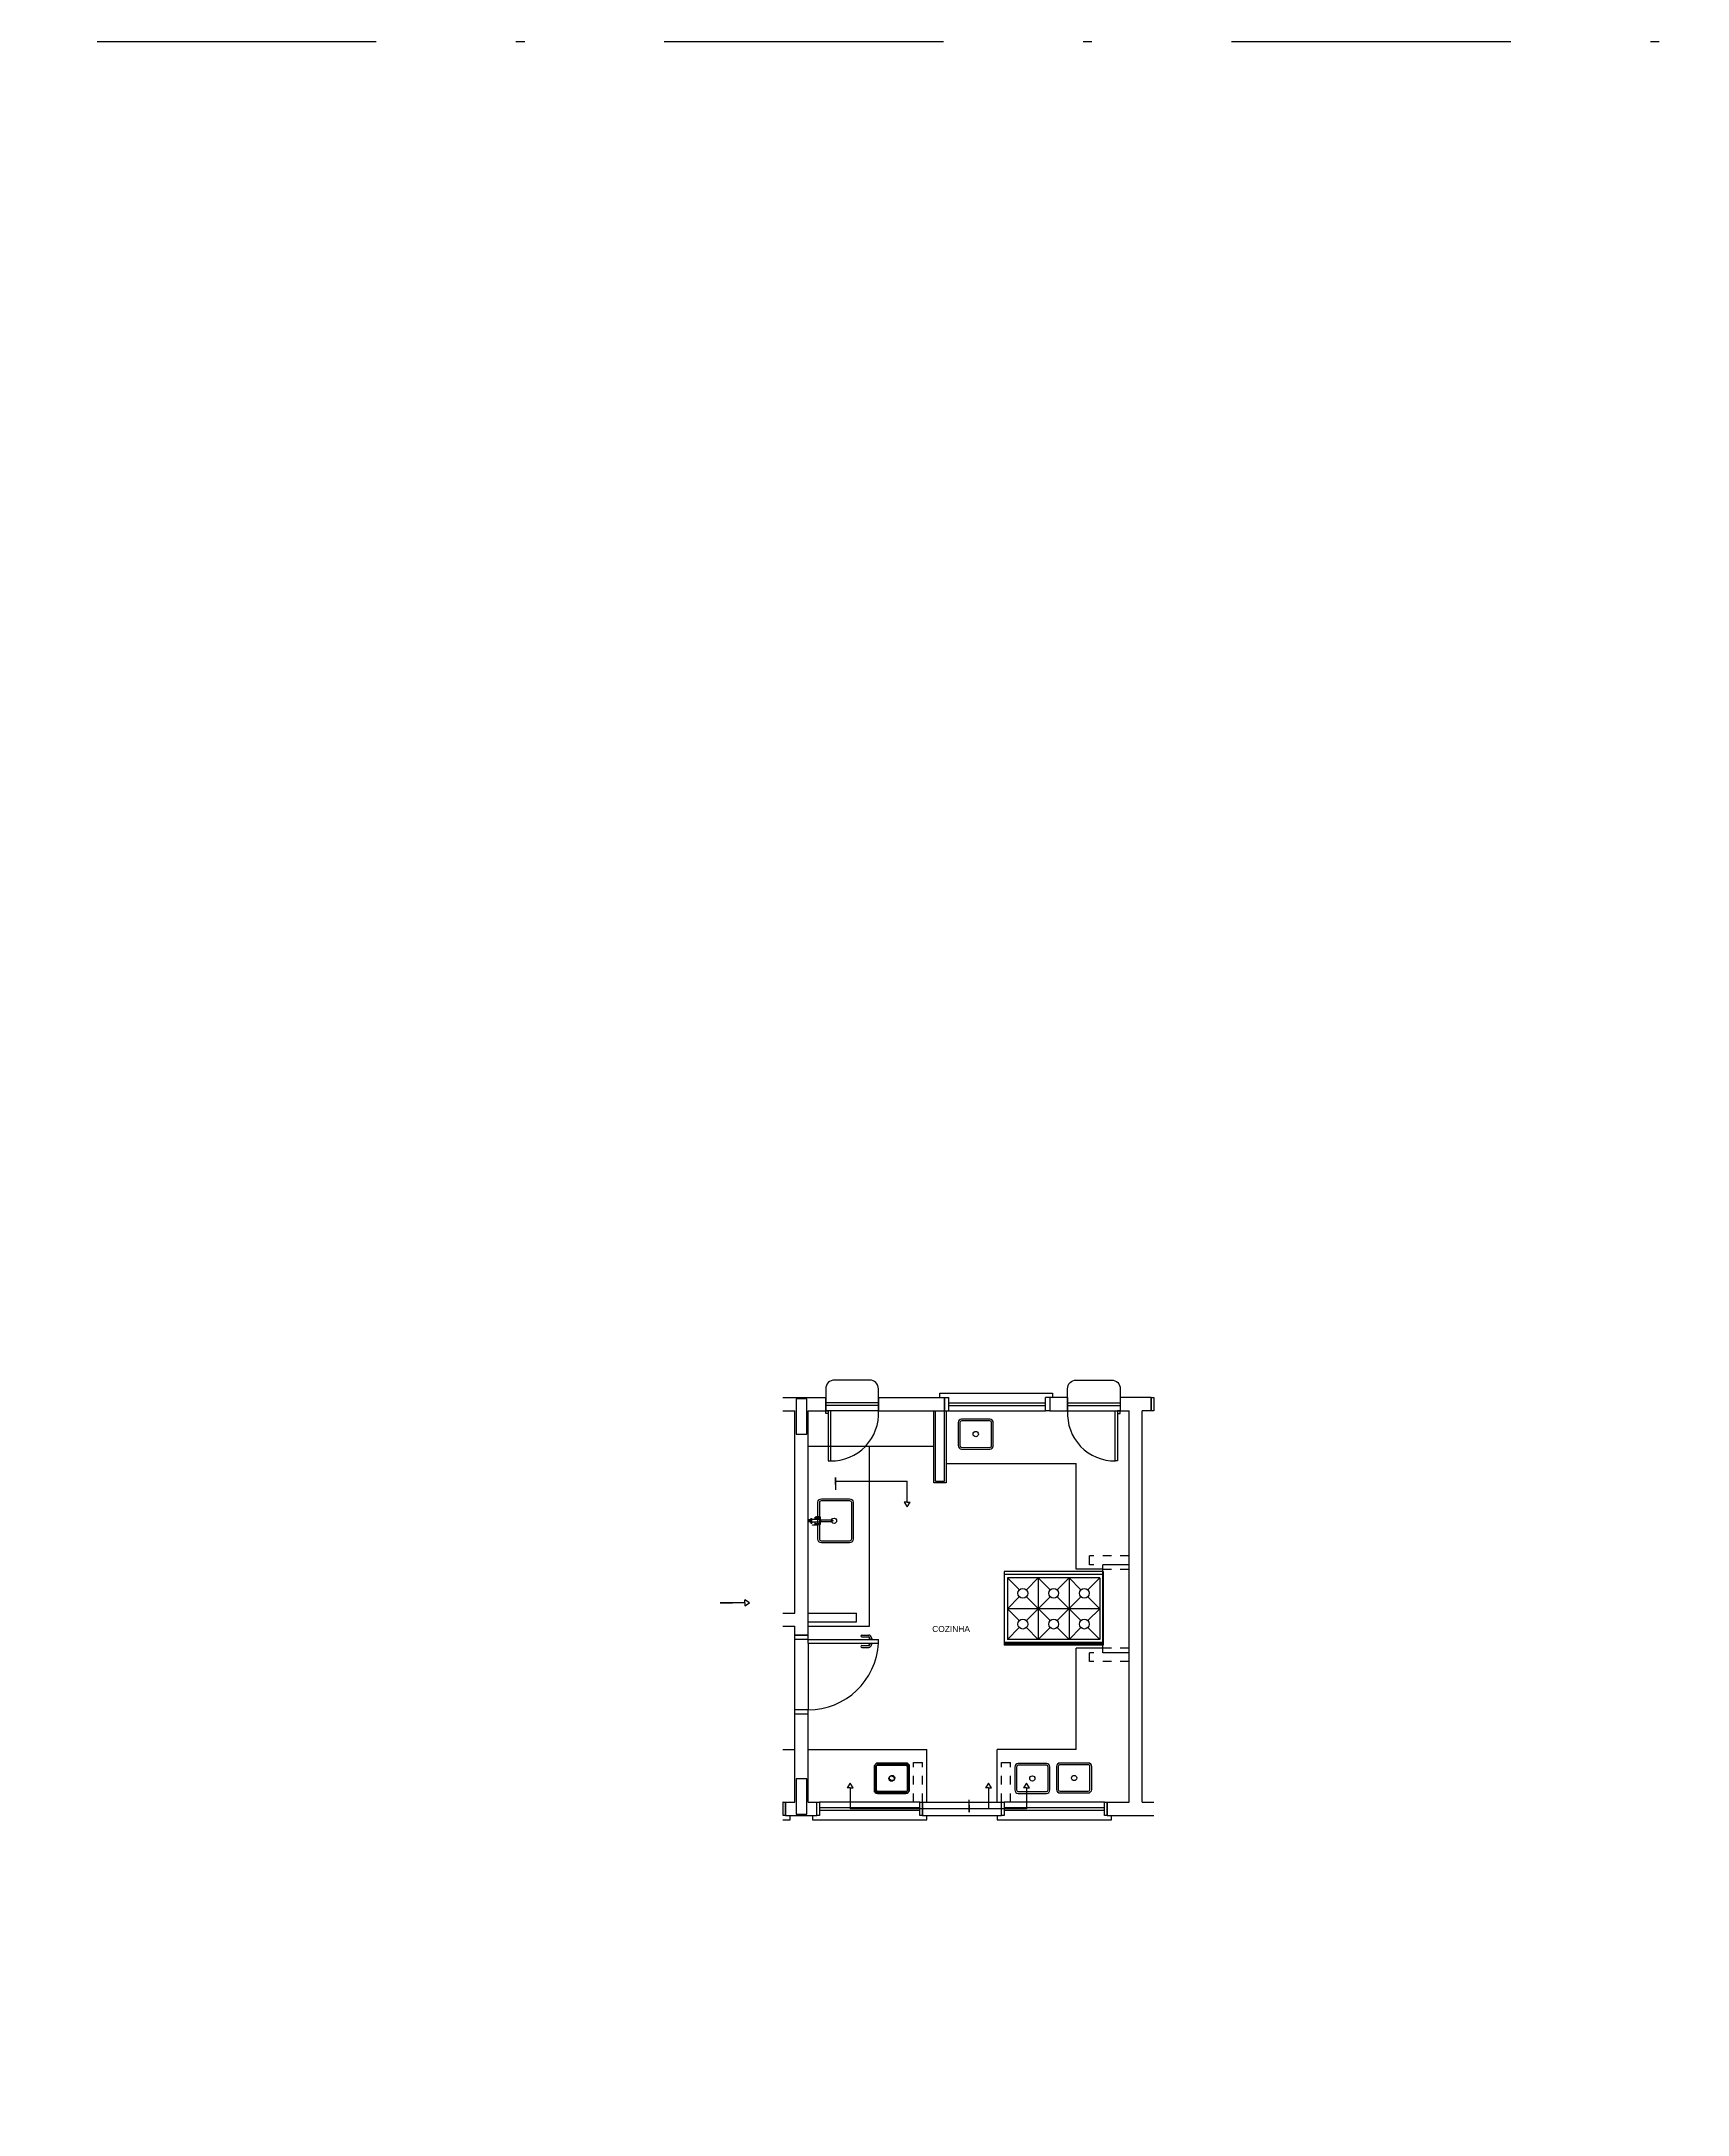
# Model space of a CAD drawing. Extents: x 88.4 to 180.8, y 152.7 to 199.9.
# Drawn here: x 107.16 to 125.88, y 176.3 to 199.87 of the extents above; entities that cross this region are included whole.
import ezdxf

# ---------------------------------------------------------------- set-up
doc = ezdxf.new("R2010")
doc.units = 0
doc.header["$LTSCALE"] = 0.005
for name, pattern in [('CONTINU', [0]), ('DASHDOT', [25.4, 12.7, -6.35, 0, -6.35]), ('HIDDEN', [9.525, 6.35, -3.175])]:
    doc.linetypes.add(name, pattern=pattern)
doc.layers.get('0').update_dxf_attribs({"linetype": 'CONTINUOUS'})
for name, color, linetype in [('A-PAREDE', 5, 'CONTINUOUS'), ('A-SOLEIRA', 1, 'CONTINUOUS'), ('ARQ-ALV-CORTE', 5, 'CONTINUOUS'), ('ARQ-ALV-ENCOBERTA', 8, 'CONTINUOUS'), ('ARQ-ALV-VISTA2', 2, 'CONTINUOUS'), ('ARQ-BNC-VISTA', 1, 'CONTINUOUS'), ('ARQ-ESQ-VISTA1', 2, 'CONTINUOUS'), ('ARQ-MOB-VISTA', 1, 'CONTINU'), ('ARQ-TXT-1_025', 2, 'CONTINUOUS'), ('BARRILETE', 4, 'CONTINUOUS')]:
    doc.layers.add(name, color=color, linetype=linetype)
doc.styles.add('ESC-50-A20', font='arial.ttf', dxfattribs={"height": 0.1})

# ---------------------------------------------------------------- blocks, each defined once
blk = doc.blocks.new('A$C46384032')
at = {"layer": 'BARRILETE', "linetype": 'Continuous'}
for p, q in [((0, 0.034), (0, 0.069)), ((0.055, 0.034), (0, 0.069)), ((0, 0.034), (0, 0)), ((0, 0), (0.055, 0.034))]:
    blk.add_line(p, q, dxfattribs=at)
blk = doc.blocks.new('REGISTRO_BLOCK')
at = {"layer": 'BARRILETE', "extrusion": (0, 1, 6.12303e-17)}
for p, q in [((0.039, 0), (0.1, 0)), ((0.1, 0, -0.036), (0.1, 0, 0.055))]:
    blk.add_line(p, q, dxfattribs=at)
blk.add_circle((0, 0), 0.0392, dxfattribs=at)

msp = doc.modelspace()

# ---------------------------------------------------------------- linework, layer by layer
at = {"linetype": 'DASHDOT', "ltscale": 50}
msp.add_lwpolyline([(88.445, 199.874), (180.794, 199.874), (180.794, 152.726), (88.445, 152.726)], close=True, dxfattribs=at)
at = {"layer": 'A-PAREDE', "color": 251}
for p, q in [((115.593, 184.302), (115.73, 184.302)), ((115.73, 182.002), (115.73, 184.302)), ((115.88, 181.752), (115.88, 184.302)), ((119.53, 179.852), (119.53, 184.302)), ((119.68, 179.852), (119.68, 184.302)), ((115.962, 183.067), (115.962, 183.093)), ((115.962, 183.087), (116.022, 183.087)), ((115.962, 183.083), (116.022, 183.083)), ((115.962, 183.012), (115.962, 183.037)), ((115.962, 183.022), (116.022, 183.022)), ((115.962, 183.018), (116.022, 183.018)), ((116.022, 183.067), (116.022, 183.093)), ((116.022, 183.012), (116.022, 183.037)), ((119.281, 179.702), (119.81, 179.702)), ((119.68, 179.852), (119.81, 179.852))]:
    msp.add_line(p, q, dxfattribs=at)
for points in [[(116.032, 183.302), (116.352, 183.302, -0.414214), (116.392, 183.262), (116.392, 182.842, -0.414214), (116.352, 182.802), (116.032, 182.802, -0.414214), (115.992, 182.842), (115.992, 183.262, -0.414214)], [(116.032, 183.282), (116.352, 183.282, -0.414214), (116.372, 183.262), (116.372, 182.842, -0.414214), (116.352, 182.822), (116.032, 182.822, -0.414214), (116.012, 182.842), (116.012, 183.262, -0.414214)]]:
    msp.add_lwpolyline(points, format="xyb", close=True, dxfattribs=at)
for points in [[(115.882, 183.063), (115.88, 183.061)], [(115.88, 183.061), (115.88, 183.06)], [(115.88, 183.06), (115.88, 183.043)], [(115.882, 183.042), (115.88, 183.043)], [(115.881, 183.062), (115.903, 183.062)], [(115.881, 183.043), (115.903, 183.043)], [(115.904, 183.063), (115.882, 183.063)], [(115.882, 183.063), (115.882, 183.043)], [(115.904, 183.042), (115.882, 183.042)], [(115.903, 183.063), (115.903, 183.043)], [(115.903, 183.042), (115.903, 183.043)], [(115.904, 183.067), (115.904, 183.037)], [(115.912, 183.067), (115.904, 183.067)], [(115.912, 183.037), (115.904, 183.037)], [(115.912, 183.079), (115.922, 183.079)], [(115.912, 183.079), (115.912, 183.025)], [(115.912, 183.025), (115.922, 183.025)], [(115.924, 183.027), (115.924, 183.078)], [(116.022, 183.067), (115.924, 183.067)], [(116.022, 183.037), (115.924, 183.037)], [(116.022, 183.067), (116.022, 183.037)], [(116.022, 183.063), (116.15, 183.063)], [(116.022, 183.042), (116.15, 183.042)], [(116.161, 183.054), (116.161, 183.052)]]:
    msp.add_lwpolyline(points, dxfattribs=at)
for points in [[(115.922, 183.079, -0.414208), (115.924, 183.078)], [(115.924, 183.027, -0.414212), (115.922, 183.025)], [(116.15, 183.063, -1), (116.15, 183.042)]]:
    msp.add_lwpolyline(points, format="xyb", dxfattribs=at)
msp.add_lwpolyline([(115.992, 183.007), (115.992, 183.002), (115.932, 183.002), (115.932, 183.007)], close=True, dxfattribs=at)
msp.add_circle((116.175, 183.052), 0.03, dxfattribs=at)
for centre, start, end in [((115.992, 183.005), 71.0067, 108.856), ((115.992, 183.1), 251.144, 288.9933)]:
    msp.add_arc(centre, 0.0925, start, end, dxfattribs=at)
at = {"layer": 'A-SOLEIRA', "color": 251}
for p, q in [((115.73, 180.902), (115.73, 181.702)), ((115.88, 181.662), (115.88, 180.902))]:
    msp.add_line(p, q, dxfattribs=at)
at = {"layer": 'ARQ-ALV-CORTE', "color": 251}
for p, q in [((115.593, 184.452), (116.08, 184.452)), ((116.08, 184.302), (116.08, 184.452)), ((116.08, 184.302), (116.08, 184.452)), ((116.68, 184.392), (116.08, 184.392)), ((116.68, 184.362), (116.08, 184.362)), ((116.68, 184.452), (117.43, 184.452)), ((116.68, 184.449), (116.68, 184.299)), ((116.68, 184.299), (116.68, 184.449)), ((117.43, 184.452), (117.48, 184.452)), ((117.43, 184.452), (117.43, 184.302)), ((117.43, 184.302), (117.43, 184.452)), ((117.48, 184.302), (117.48, 184.452)), ((118.58, 184.302), (118.58, 184.452)), ((118.63, 184.452), (118.58, 184.452)), ((118.83, 184.452), (118.63, 184.452)), ((118.63, 184.452), (118.63, 184.302)), ((118.83, 184.452), (118.83, 184.302)), ((118.83, 184.392), (119.43, 184.392)), ((118.83, 184.362), (119.43, 184.362)), ((119.78, 184.452), (119.43, 184.452)), ((119.43, 184.452), (119.43, 184.302)), ((119.78, 184.302), (119.78, 184.452)), ((119.78, 184.452), (119.78, 184.302)), ((115.88, 184.302), (116.08, 184.302)), ((116.68, 184.302), (116.08, 184.302)), ((116.68, 184.302), (117.43, 184.302)), ((118.63, 184.302), (118.58, 184.302)), ((118.63, 184.302), (118.83, 184.302)), ((118.83, 184.302), (119.43, 184.302)), ((119.43, 184.302), (119.53, 184.302)), ((119.78, 184.302), (119.68, 184.302)), ((119.78, 184.302), (119.68, 184.302)), ((116.58, 181.852), (116.58, 183.902)), ((118.109, 182.477), (118.108, 181.637)), ((119.236, 182.477), (118.109, 182.477)), ((119.23, 182.502), (118.93, 182.502)), ((119.08, 182.552), (119.08, 182.652)), ((119.23, 181.552), (119.23, 182.552)), ((119.236, 182.477), (119.235, 181.637)), ((119.236, 182.442), (118.109, 182.442)), ((118.147, 182.402), (118.283, 182.267)), ((119.197, 182.402), (118.147, 182.402)), ((118.147, 182.402), (118.147, 181.702)), ((118.362, 182.267), (118.497, 182.402)), ((118.497, 182.402), (118.633, 182.267)), ((118.497, 182.402), (118.497, 181.702)), ((118.847, 182.402), (118.712, 182.267)), ((118.983, 182.267), (118.847, 182.402)), ((118.847, 182.402), (118.847, 181.702)), ((119.197, 182.402), (119.062, 182.267)), ((119.197, 182.402), (119.197, 181.702)), ((115.88, 182.002), (116.43, 182.002)), ((116.43, 181.902), (116.43, 182.002)), ((118.147, 182.052), (118.282, 182.188)), ((118.282, 181.917), (118.147, 182.052)), ((119.197, 182.052), (118.147, 182.052)), ((118.362, 182.188), (118.632, 181.917)), ((118.632, 182.188), (118.362, 181.917)), ((118.712, 182.188), (118.982, 181.917)), ((118.982, 182.187), (118.712, 181.917)), ((119.197, 182.052), (119.062, 182.187)), ((119.062, 181.917), (119.197, 182.052)), ((115.88, 181.902), (116.43, 181.902)), ((115.88, 181.852), (116.58, 181.852)), ((118.282, 181.838), (118.147, 181.702)), ((118.497, 181.702), (118.362, 181.838)), ((118.632, 181.838), (118.497, 181.702)), ((118.712, 181.838), (118.847, 181.702)), ((118.847, 181.702), (118.982, 181.837)), ((119.062, 181.837), (119.197, 181.702)), ((115.88, 181.702), (115.73, 181.702)), ((115.88, 181.702), (115.88, 181.752)), ((115.88, 181.702), (116.68, 181.702)), ((115.88, 181.662), (115.88, 181.702)), ((115.88, 181.662), (116.68, 181.662)), ((119.235, 181.667), (118.108, 181.667)), ((119.235, 181.653), (118.108, 181.653)), ((119.235, 181.637), (118.108, 181.637)), ((119.197, 181.702), (118.147, 181.702)), ((118.93, 180.452), (118.93, 181.602)), ((119.23, 181.602), (118.93, 181.602)), ((119.53, 181.552), (119.23, 181.552)), ((117.23, 179.852), (117.23, 180.452)), ((117.181, 179.852), (118.08, 179.852)), ((117.181, 179.702), (117.181, 179.852)), ((117.181, 179.702), (117.181, 179.852)), ((117.181, 179.702), (118.08, 179.702)), ((117.5, 179.702), (117.925, 179.702)), ((119.281, 179.852), (119.53, 179.852))]:
    msp.add_line(p, q, dxfattribs=at)
for points in [[(116.68, 184.302), (116.68, 184.552, 0.414214), (116.58, 184.652), (116.18, 184.652, 0.414214), (116.08, 184.552), (116.08, 184.302)], [(118.83, 184.302), (118.83, 184.552, -0.414214), (118.93, 184.652), (119.33, 184.652, -0.414214), (119.43, 184.552), (119.43, 184.302)]]:
    msp.add_lwpolyline(points, format="xyb", dxfattribs=at)
for points in [[(115.865, 184.037), (115.865, 184.437), (115.745, 184.437), (115.745, 184.037)], [(119.81, 184.302), (119.78, 184.302), (119.78, 184.452), (119.81, 184.452)], [(117.181, 179.702), (117.151, 179.702), (117.151, 179.852), (117.181, 179.852)]]:
    msp.add_lwpolyline(points, close=True, dxfattribs=at)
for points in [[(116.11, 184.302), (116.11, 184.272), (116.08, 184.272), (116.08, 184.302), (116.11, 184.302)], [(116.11, 184.302), (116.11, 183.732), (116.14, 183.732), (116.14, 184.302), (116.11, 184.302)], [(119.4, 184.302), (119.4, 184.272), (119.43, 184.272), (119.43, 184.302), (119.4, 184.302)]]:
    msp.add_lwpolyline(points, dxfattribs=at)
for points in [[(116.63, 180.25), (116.63, 179.99, 0.414214), (116.67, 179.95), (116.99, 179.95, 0.414214), (117.03, 179.99), (117.03, 180.25, 0.414214), (116.99, 180.29), (116.67, 180.29, 0.414214)], [(116.635, 180.257), (116.635, 179.997, 0.414214), (116.675, 179.957), (116.995, 179.957, 0.414214), (117.035, 179.997), (117.035, 180.257, 0.414214), (116.995, 180.297), (116.675, 180.297, 0.414214)], [(116.65, 180.25), (116.65, 179.99, 0.414214), (116.67, 179.97), (116.99, 179.97, 0.414214), (117.01, 179.99), (117.01, 180.25, 0.414214), (116.99, 180.27), (116.67, 180.27, 0.414214)], [(116.655, 180.257), (116.655, 179.997, 0.414214), (116.675, 179.977), (116.995, 179.977, 0.414214), (117.015, 179.997), (117.015, 180.257, 0.414214), (116.995, 180.277), (116.675, 180.277, 0.414214)]]:
    msp.add_lwpolyline(points, format="xyb", close=True, dxfattribs=at)
for centre, radius in [((118.322, 182.227), 0.056), ((118.672, 182.227), 0.056), ((119.022, 182.227), 0.056), ((118.322, 181.877), 0.056), ((118.672, 181.877), 0.056), ((119.022, 181.877), 0.056), ((116.83, 180.12), 0.03), ((116.835, 180.127), 0.03)]:
    msp.add_circle(centre, radius, dxfattribs=at)
msp.add_arc((116.143, 184.27), 0.538, 269.2019, 3.3679, dxfattribs=at)
at = {"layer": 'ARQ-ALV-ENCOBERTA', "color": 251, "linetype": 'HIDDEN'}
for p, q in [((119.53, 182.652), (119.08, 182.652)), ((119.53, 182.552), (119.08, 182.552)), ((119.53, 182.499), (119.23, 182.499)), ((119.08, 181.452), (119.08, 181.552)), ((119.53, 181.552), (119.08, 181.552)), ((119.53, 181.602), (119.23, 181.602)), ((119.53, 181.452), (119.08, 181.452)), ((117.08, 180.302), (117.18, 180.302)), ((117.08, 179.852), (117.08, 180.302)), ((117.18, 179.852), (117.18, 180.302)), ((118.08, 180.302), (118.18, 180.302)), ((118.08, 179.852), (118.08, 180.302)), ((118.18, 179.852), (118.18, 180.302))]:
    msp.add_line(p, q, dxfattribs=at)
at = {"layer": 'ARQ-ALV-VISTA2', "color": 251, "ltscale": 0.1}
msp.add_line((119.681, 182.782), (119.68, 182.782), dxfattribs=at)
at = {"layer": 'ARQ-BNC-VISTA', "color": 251}
for p, q in [((115.88, 183.902), (117.31, 183.902)), ((117.45, 183.702), (118.93, 183.702)), ((118.93, 182.502), (118.93, 183.702)), ((119.53, 182.552), (119.23, 182.552)), ((115.593, 180.452), (115.73, 180.452)), ((115.88, 180.452), (117.23, 180.452))]:
    msp.add_line(p, q, dxfattribs=at)
at = {"layer": 'ARQ-ESQ-VISTA1', "color": 251}
for p, q in [((117.48, 184.392), (118.58, 184.392)), ((117.48, 184.362), (118.58, 184.362)), ((117.33, 183.502), (117.33, 184.302)), ((117.43, 184.302), (117.48, 184.302)), ((117.43, 183.502), (117.43, 184.302)), ((117.48, 184.302), (118.58, 184.302)), ((117.33, 183.502), (117.43, 183.502)), ((115.593, 182.002), (115.73, 182.002)), ((115.593, 181.852), (115.73, 181.852)), ((115.73, 181.752), (115.73, 181.852)), ((115.73, 181.752), (115.88, 181.752)), ((115.88, 181.752), (115.73, 181.752)), ((115.73, 181.702), (115.73, 181.752)), ((116.49, 181.752), (116.57, 181.752)), ((116.49, 181.732), (116.57, 181.732)), ((116.49, 181.632), (116.57, 181.632)), ((116.49, 181.612), (116.57, 181.612)), ((116.565, 181.707), (116.615, 181.707)), ((116.565, 181.707), (116.565, 181.702)), ((116.565, 181.657), (116.565, 181.662)), ((116.565, 181.657), (116.615, 181.657)), ((116.58, 181.722), (116.58, 181.707)), ((116.58, 181.642), (116.58, 181.657)), ((116.6, 181.722), (116.6, 181.707)), ((116.6, 181.642), (116.6, 181.657)), ((116.615, 181.707), (116.615, 181.702)), ((116.615, 181.657), (116.615, 181.662)), ((116.68, 181.662), (116.68, 181.702)), ((115.88, 180.902), (115.73, 180.902)), ((115.73, 180.852), (115.73, 180.902)), ((115.73, 179.852), (115.73, 180.852)), ((115.88, 180.852), (115.73, 180.852)), ((115.88, 180.852), (115.73, 180.852)), ((115.88, 180.852), (115.88, 180.902)), ((115.88, 179.852), (115.88, 180.852)), ((118.93, 180.452), (118.03, 180.452)), ((118.03, 179.852), (118.03, 180.452)), ((118.23, 180.252), (118.23, 179.992)), ((118.25, 180.252), (118.25, 179.992)), ((118.59, 180.292), (118.27, 180.292)), ((118.59, 180.272), (118.27, 180.272)), ((118.61, 179.992), (118.61, 180.252)), ((118.63, 179.992), (118.63, 180.252)), ((118.705, 180.257), (118.705, 179.997)), ((118.725, 180.257), (118.725, 179.997)), ((119.065, 180.297), (118.745, 180.297)), ((119.065, 180.277), (118.745, 180.277)), ((119.085, 179.997), (119.085, 180.257)), ((119.105, 179.997), (119.105, 180.257)), ((118.27, 179.972), (118.59, 179.972)), ((118.27, 179.952), (118.59, 179.952)), ((118.745, 179.977), (119.065, 179.977)), ((118.745, 179.957), (119.065, 179.957)), ((115.595, 179.852), (115.593, 179.852)), ((115.593, 179.792), (115.595, 179.792)), ((115.593, 179.762), (115.595, 179.762)), ((115.624, 179.702), (115.624, 179.852)), ((115.624, 179.702), (115.624, 179.852)), ((115.624, 179.852), (115.73, 179.852)), ((115.624, 179.852), (115.624, 179.702)), ((115.624, 179.702), (115.98, 179.702)), ((115.625, 179.702), (115.625, 179.852)), ((115.88, 179.852), (115.98, 179.852)), ((115.88, 179.852), (115.98, 179.852)), ((115.98, 179.702), (115.98, 179.852)), ((115.98, 179.702), (115.98, 179.852)), ((117.151, 179.852), (116.01, 179.852)), ((116.01, 179.792), (117.151, 179.792)), ((116.01, 179.762), (117.151, 179.762)), ((118.08, 179.702), (118.08, 179.852)), ((118.08, 179.702), (118.08, 179.852)), ((119.251, 179.852), (118.11, 179.852)), ((118.11, 179.792), (119.251, 179.792)), ((118.11, 179.762), (119.251, 179.762)), ((119.281, 179.702), (119.281, 179.852))]:
    msp.add_line(p, q, dxfattribs=at)
for points in [[(117.38, 184.452), (117.38, 184.502), (118.66, 184.502), (118.66, 184.452)], [(117.43, 184.302), (117.45, 184.302), (117.45, 183.482), (117.31, 183.482), (117.31, 184.302)], [(119.4, 184.302), (119.4, 183.732), (119.37, 183.732), (119.37, 184.302), (119.4, 184.302)], [(115.593, 179.652), (115.675, 179.652), (115.675, 179.702)], [(115.93, 179.702), (115.93, 179.652), (117.231, 179.652), (117.231, 179.702)], [(118.03, 179.702), (118.03, 179.652), (119.331, 179.652), (119.331, 179.702)]]:
    msp.add_lwpolyline(points, dxfattribs=at)
for points in [[(117.586, 184.168), (117.586, 183.908, 0.414214), (117.626, 183.868), (117.946, 183.867, 0.414214), (117.986, 183.907), (117.986, 184.167, 0.414214), (117.946, 184.207), (117.626, 184.208, 0.414214)], [(117.606, 184.168), (117.606, 183.908, 0.414214), (117.626, 183.888), (117.946, 183.887, 0.414214), (117.966, 183.907), (117.966, 184.167, 0.414214), (117.946, 184.187), (117.626, 184.188, 0.414214)]]:
    msp.add_lwpolyline(points, format="xyb", close=True, dxfattribs=at)
for points in [[(115.865, 179.717), (115.865, 180.117), (115.745, 180.117), (115.745, 179.717)], [(115.625, 179.702), (115.595, 179.702), (115.595, 179.852), (115.625, 179.852)], [(116.01, 179.702), (115.98, 179.702), (115.98, 179.852), (116.01, 179.852)], [(118.11, 179.702), (118.08, 179.702), (118.08, 179.852), (118.11, 179.852)], [(119.281, 179.702), (119.251, 179.702), (119.251, 179.852), (119.281, 179.852)]]:
    msp.add_lwpolyline(points, close=True, dxfattribs=at)
for centre in [(117.786, 184.038), (118.43, 180.122), (118.905, 180.127)]:
    msp.add_circle(centre, 0.03, dxfattribs=at)
for centre, radius, start, end in [((115.881, 181.702), 0.8, 269.9283, 357.134), ((116.49, 181.742), 0.01, 90, 270), ((116.49, 181.622), 0.01, 90, 270), ((116.57, 181.722), 0.03, 360, 90), ((116.57, 181.722), 0.01, 360, 90), ((116.57, 181.642), 0.01, 270, 360), ((116.57, 181.642), 0.03, 270, 360), ((118.27, 180.252), 0.04, 90, 180), ((118.27, 180.252), 0.02, 90, 180), ((118.59, 180.252), 0.04, 360, 90), ((118.59, 180.252), 0.02, 0, 90), ((118.745, 180.257), 0.04, 89.9772, 179.9772), ((118.745, 180.257), 0.02, 89.9772, 179.9772), ((119.065, 180.257), 0.04, 359.9772, 89.9772), ((119.065, 180.257), 0.02, 359.9772, 89.9772), ((118.27, 179.992), 0.04, 180, 270), ((118.27, 179.992), 0.02, 180, 270), ((118.59, 179.992), 0.02, 270, 0), ((118.59, 179.992), 0.04, 270, 0), ((118.745, 179.997), 0.04, 179.9772, 269.9772), ((118.745, 179.997), 0.02, 179.9772, 269.9772), ((119.065, 179.997), 0.02, 269.9772, 359.9772), ((119.065, 179.997), 0.04, 269.9772, 359.9772)]:
    msp.add_arc(centre, radius, start, end, dxfattribs=at)
at = {"layer": 'ARQ-MOB-VISTA', "color": 251}
msp.add_arc((119.368, 184.27), 0.538, 176.6321, 270.7981, dxfattribs=at)
at = {"layer": 'BARRILETE', "extrusion": (1.22461e-16, 1, -1.83691e-16)}
msp.add_line((116.192, 183.504, 1.334), (116.192, 183.504, 2.8), dxfattribs=at)
at = {"layer": 'BARRILETE'}
for p, q in [((116.192, 183.504, 1.334), (117.005, 183.504, 1.334)), ((117.005, 183.265, 1.334), (117.005, 183.504, 1.334)), ((115.16, 182.118, 1.175), (114.921, 182.118, 1.175)), ((116.359, 180.015, 0.9), (116.359, 179.777, 0.9)), ((117.932, 180.015, 0.9), (117.932, 179.777, 0.9)), ((118.365, 180.015, 0.9), (118.365, 179.776, 0.9)), ((118.365, 179.777, 0.9), (116.359, 179.777, 0.9))]:
    msp.add_line(p, q, dxfattribs=at)
at = {"layer": 'BARRILETE', "extrusion": (-1, 1.83691e-16, -1.83691e-16)}
msp.add_line((114.921, 182.118, 1.175), (114.921, 182.118, 2.8), dxfattribs=at)
at = {"layer": 'BARRILETE', "extrusion": (0, -1, -1.83691e-16)}
msp.add_line((117.713, 179.777, 0.9), (117.713, 179.777, 2.8), dxfattribs=at)

# ---------------------------------------------------------------- block references
at = {"layer": 'BARRILETE'}
for name, p, rotation in [('REGISTRO_BLOCK', (116.192, 183.504, 2), 270), ('A$C46384032', (116.971, 183.265, 1.334), 269.9999999999943), ('A$C46384032', (116.393, 180.015, 0.9), 90), ('REGISTRO_BLOCK', (117.713, 179.777, 2), 90.00000000000001), ('A$C46384032', (117.967, 180.015, 0.9), 90), ('A$C46384032', (118.399, 180.015, 0.9), 90)]:
    msp.add_blockref(name, p, dxfattribs=dict(at, rotation=rotation))
for name, p in [('REGISTRO_BLOCK', (114.921, 182.118, 2)), ('A$C46384032', (115.16, 182.084, 1.175))]:
    msp.add_blockref(name, p, dxfattribs=at)

# ---------------------------------------------------------------- texts
at = {"layer": 'ARQ-TXT-1_025', "color": 251, "insert": (116.338, 181.856), "char_height": 0.06827, "attachment_point": 1, "style": 'ESC-50-A20'}
msp.add_mtext_dynamic_manual_height_columns('\\pi0.95355;COZINHA', width=2.38952, gutter_width=1, heights=[0], dxfattribs=at)

doc.saveas('drawing.dxf')
